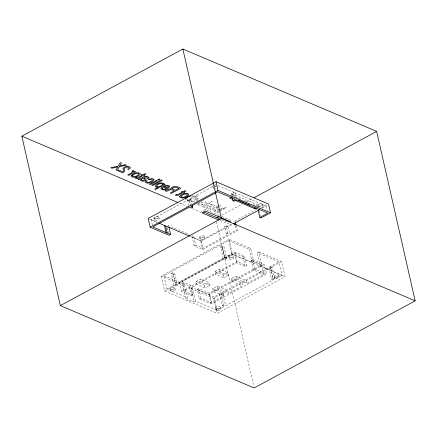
<?xml version="1.0" encoding="UTF-8"?>
<svg xmlns="http://www.w3.org/2000/svg" width="437" height="437" viewBox="0 0 437 437"><rect width="100%" height="100%" fill="white"/><g stroke="black" fill="none" stroke-linecap="round" stroke-linejoin="round"><path stroke-width="0.33" stroke-dasharray="2.19 1.64" d="M186.817 198.545L187.063 198.261M194.787 202.162L195.077 201.856M217.981 206.832L213.037 211.197L214.026 211.617L219.735 209.678M218.959 207.111L214.993 210.612L225.164 207.149L226.59 207.761L219.45 211.623M219.456 206.674L220.947 205.357L219.532 204.756L217.746 205.723M201.091 202.233L201.785 201.741M217.533 206.745L210.956 210.317L210.006 209.913L217.151 206.046M152.398 224.968L151.229 219.822L187.631 200.119L189.582 200.944L191.089 200.124L191.821 203.342M190.603 205.734L189.145 199.299L213.076 186.348M213.677 186.02L215.468 185.048M167.617 226.229L168.622 225.683L189.336 234.483M231.801 195.585L231.364 193.657L233.877 192.296L234.898 196.797M231.364 193.657L232.528 194.154L235.046 192.788L266.237 206.046L267.258 210.552M219.319 215.419L205.188 209.41L201.79 211.251L202.178 212.945M231.435 195.202L233.008 194.35L258.201 205.057L258.589 206.756L252.444 204.145M218.926 210.989L216.118 212.508L217.069 212.912L218.855 211.945M219.489 210.683L224.176 208.17L220.368 209.465M221.625 215.288L241.972 204.276M246.763 201.681L252.75 198.442M236.188 225.754L237.324 230.769L202.659 249.532L194.214 245.944L192.22 237.171L193.728 236.351L195.721 245.124L203.003 248.221L228.185 234.587L226.142 225.869L224.629 226.683L226.24 233.762L228.185 234.587M256.628 205.909L258.201 205.057M219.997 220.521L227.371 223.651L229.064 222.733M234.756 221.182L256.65 209.328M192.22 237.171L200.67 240.76L231.747 223.935M261.381 207.897L267.93 204.352M190.352 236.45L201.397 241.142L226.579 227.513L224.629 226.683M226.142 225.869L228.087 226.694L232.79 224.148M262.227 208.214L266.237 206.046M194.214 245.944L195.721 245.124M226.24 233.762L227.748 232.943L229.693 233.773L236.16 230.272L237.324 230.769M258.813 251.87L281.597 261.555L285.017 276.616L217.156 313.345L164.656 291.031L161.237 275.971L229.097 239.241L250.674 248.413L253.711 261.779L261.845 265.237L258.813 251.87L257.3 252.684L260.337 266.051L281.958 275.239L278.921 261.872L257.3 252.684M163.913 275.649L184.327 284.329L187.358 297.69L166.95 289.015L163.913 275.649L228.753 240.552L249.166 249.232L250.674 248.413M173.992 285.203L171.342 273.535L172.85 272.715L174.795 273.546L177.449 285.214L175.936 286.033L173.992 285.203L166.95 289.015M223.236 258.551L220.587 246.878L222.094 246.064L224.039 246.889L226.694 258.557L225.181 259.376L223.236 258.551L175.499 284.389L172.85 272.715M171.342 273.535L173.287 274.36L174.795 273.546M220.587 246.878L222.531 247.708L224.039 246.889M182.163 281.581L190.679 285.203L192.837 294.696L191.33 295.516L181.65 291.424L179.487 281.903L234.827 251.947L244.512 256.066L246.676 265.587L245.168 266.401L236.646 262.784L184.327 291.102L182.163 281.581L234.483 253.263L243.005 256.88L244.512 256.066M222.094 246.064L224.744 257.732L231.79 253.919L252.204 262.593L253.711 261.779M164.656 291.031L232.517 254.301L285.017 276.616M161.237 275.971L182.813 285.142L184.327 284.329M196.098 281.554L200.698 279.063L209.214 282.684L209.853 285.514L205.253 287.983L196.737 284.383L196.098 281.554L204.614 285.153L209.214 282.684M214.818 271.421L219.194 269.055L227.715 272.672L228.354 275.501L223.973 277.861L215.457 274.25L214.818 271.421L223.334 275.031L227.715 272.672M179.487 281.903L189.172 286.022L190.679 285.203M181.65 291.424L236.991 261.468L246.676 265.587M273.404 279.871L271.459 279.041L268.804 267.373L270.754 268.198L273.404 279.871L225.667 305.703L223.017 294.035L221.073 293.211L224.159 306.523L217.113 310.336L195.497 301.148L193.984 301.967L190.953 288.6L192.46 287.781L214.081 296.969L278.921 261.872M263.817 274.327L253.302 269.858L251.138 260.337L252.652 259.523L264.33 264.489L266.494 274.01L211.153 303.961L199.463 298.974L197.305 289.48L198.819 288.66L209.334 293.129L261.654 264.806L263.817 274.327L247.003 283.427L236.483 278.959L232.107 281.324L231.463 278.495L235.843 276.129L246.364 280.598L247.003 283.427M182.813 285.142L185.851 298.509L187.358 297.69M212.753 288.639L223.263 293.101L223.908 295.931L213.398 291.463L212.753 288.639L217.353 286.148L227.863 290.616L228.507 293.44L242.628 285.798L241.983 282.968L231.463 278.495M199.463 298.974L200.971 298.154L211.497 302.65L223.908 295.931M213.398 291.463L217.997 288.977L228.507 293.44M253.302 269.858L254.815 269.045L266.494 274.01M260.337 266.051L261.845 265.237M197.305 289.48L208.99 294.445L264.33 264.489M190.953 288.6L213.737 298.285L281.597 261.555M223.017 294.035L221.51 294.855L219.56 294.025L222.215 305.698L224.159 306.523M270.754 268.198L272.262 267.384L274.911 279.052L281.958 275.239M222.215 305.698L223.722 304.879L225.667 305.703M271.459 279.041L272.967 278.227L274.911 279.052M196.251 201.075L197.863 200.277M200.19 202.746L197.622 203.566M197.278 204.226C199.551 203.97 202.626 203.205 203.489 200.851L203.385 200.49M191.133 196.404L192.406 196.557L192.897 197.333C191.559 198.911 188.587 200.43 186.708 199.043L186.692 198.813M192.209 195.683L193.738 196.18L193.919 197.18L197.371 195.312L198.251 195.683L188.697 200.856L187.861 200.501L188.751 200.02L186.73 200.141L185.37 199.392M184.327 291.102L192.837 294.696M217.91 185.507L233.877 192.296M235.237 196.83L241.382 199.441M244.458 200.747L246.299 201.533M189.145 199.299L191.089 200.124M221.778 216.462L230.381 220.117L230.763 221.816M221.455 219.609L226.983 221.958L227.371 223.651M179.263 203.074L187.413 206.537M192.433 208.668L201.839 212.666M272.262 267.384L270.317 266.554L272.967 278.227M251.138 260.337L261.654 264.806M191.848 235.554L193.728 236.351M149.388 218.964L157.336 222.346M151.229 219.822L157.249 222.378M224.744 257.732L226.694 258.557M228.354 275.501L219.838 271.88L219.194 269.055M232.107 281.324L242.628 285.798M209.853 285.514L201.337 281.898L200.698 279.063M175.499 284.389L177.449 285.214M185.851 298.509L193.984 301.967M262.599 204.423L262.987 206.122M278.708 275.315L279.09 277.014M259.425 211.066L260.567 216.08M274.283 276.588L274.665 278.282M252.652 259.523L254.815 269.045M249.166 249.232L252.204 262.593M235.046 192.788L236.067 197.295M233.008 194.35L233.396 196.049M232.528 194.154L232.97 196.082M243.005 256.88L245.168 266.401M235.133 225.771L236.16 230.272M234.827 251.947L236.991 261.468M234.483 253.263L236.646 262.784M228.087 226.694L229.693 233.773M233.391 256.24A2.261 1.016 -12.8 0 1 230.113 257.764A2.261 1.016 -12.8 0 1 230.015 255.984A2.261 1.016 -12.8 0 1 233.391 256.24L233.773 257.934A2.261 1.016 -12.8 0 1 230.501 259.458A2.261 1.016 -12.8 0 1 230.403 257.683A2.261 1.016 -12.8 0 1 233.773 257.934M229.097 239.241L232.517 254.301M228.753 240.552L231.79 253.919M235.843 276.129L236.483 278.959M212.852 186.195L213.234 187.894M228.955 257.087L229.343 258.78M222.531 247.708L225.181 259.376M216.391 221.854L253.831 386.647M223.334 275.031L223.973 277.861M205.188 209.41L205.445 210.541M217.353 286.148L217.997 288.977M204.03 236.171L204.412 237.865M220.133 307.058L220.521 308.757M201.397 241.142L203.003 248.221M214.081 296.969L217.113 310.336M200.67 240.76L202.659 249.532M213.737 298.285L217.156 313.345M199.649 237.351L200.031 239.044M215.752 308.238L216.14 309.937M189.582 200.944L190.314 204.161M209.334 293.129L211.497 302.65M187.631 200.119L189.095 206.554M208.99 294.445L211.153 303.961M204.614 285.153L205.253 287.983M198.819 288.66L200.971 298.154M192.46 287.781L195.497 301.148M189.172 286.022L191.33 295.516M168.622 225.683L168.879 226.814M167.398 227.753L168.54 232.768M173.287 274.36L175.936 286.033M158.757 217.107A2.305 1.038 -12.8 0 1 155.353 218.626A2.305 1.038 -12.8 0 1 155.375 216.79A2.305 1.038 -12.8 0 1 158.757 217.107L159.139 218.806A2.305 1.038 -12.8 0 1 155.741 220.319A2.305 1.038 -12.8 0 1 155.763 218.484A2.305 1.038 -12.8 0 1 159.139 218.806M174.86 287.999A2.305 1.038 -12.8 0 1 171.462 289.512A2.305 1.038 -12.8 0 1 171.484 287.677A2.305 1.038 -12.8 0 1 174.86 287.999L175.248 289.693A2.305 1.038 -12.8 0 1 171.845 291.211A2.305 1.038 -12.8 0 1 171.867 289.376A2.305 1.038 -12.8 0 1 175.248 289.693M154.239 217.905L154.622 219.603M170.343 288.797L170.73 290.49M216.222 186.452A2.261 1.016 -12.8 0 1 215.124 186.801M212.939 186.446A2.261 1.016 -12.8 0 1 213.119 185.627M214.436 184.889A2.261 1.016 -12.8 0 1 215.583 184.671M258.502 207.127A2.316 1.043 -12.8 0 1 260.654 205.718A2.316 1.043 -12.8 0 1 263.019 206.204A2.316 1.043 -12.8 0 1 261.282 207.701M216.08 188.352A2.261 1.016 -12.8 0 1 215.507 188.494M213.562 188.347A2.261 1.016 -12.8 0 1 213.502 187.32M215.397 186.441A2.261 1.016 -12.8 0 1 216.512 186.37M214.545 205.456L213.403 206.696L212.562 206.34C215.201 203.779 206.007 205.079 211.601 206.969L211.71 207.428C210.661 209.11 207.52 209.765 206.133 208.159L206.155 207.384L204.762 207.722L203.746 207.28C207.116 206.843 210.547 202.429 214.256 204.969L214.545 205.456M204.789 204.314L204.653 205.117L202.047 206.532L202.915 206.898L212.437 201.741L211.568 201.375L206.04 204.369L206.674 201.785L205.521 201.299L204.975 203.576L198.464 205.008L199.616 205.494L204.789 204.314M196.098 198.638L195.11 199.725L191.116 201.883L192.023 202.271L198.966 198.513L198.108 198.147L196.907 198.797L197.18 197.721L196.475 197.333L195.241 197.999L196.098 198.638M207.133 207.078L207.072 207.657C208.596 209.536 212.011 207.111 208.81 205.991L207.133 207.078M217.08 310.434A2.278 1.021 -12.8 0 0 220.554 309.019A2.278 1.021 -12.8 0 0 217.358 308.582A2.278 1.021 -12.8 0 0 217.08 310.434M216.692 308.741A2.278 1.021 -12.8 0 0 220.172 307.326A2.278 1.021 -12.8 0 0 216.97 306.889A2.278 1.021 -12.8 0 0 216.692 308.741M275.676 278.762A2.316 1.043 -12.8 0 0 279.15 277.276A2.316 1.043 -12.8 0 0 275.813 276.9A2.316 1.043 -12.8 0 0 275.676 278.762M275.294 277.069A2.316 1.043 -12.8 0 0 278.762 275.583A2.316 1.043 -12.8 0 0 275.425 275.206A2.316 1.043 -12.8 0 0 275.294 277.069M259.185 206.177A2.316 1.043 -12.8 0 0 262.659 204.691A2.316 1.043 -12.8 0 0 259.321 204.314A2.316 1.043 -12.8 0 0 259.185 206.177M200.588 237.848A2.278 1.021 -12.8 0 0 204.063 236.433A2.278 1.021 -12.8 0 0 200.867 235.996A2.278 1.021 -12.8 0 0 200.588 237.848M200.976 239.542A2.278 1.021 -12.8 0 0 204.45 238.132A2.278 1.021 -12.8 0 0 201.249 237.69A2.278 1.021 -12.8 0 0 200.976 239.542"/><path stroke-width="0.66" d="M185.452 198.638L187.571 196.896L190.822 195.738M21.85 136.175L182.868 49.026L376.65 131.379L415.15 300.825L254.132 387.974L60.35 305.621L21.85 136.175L178.006 202.539M258.218 210.388L259.824 217.462L260.993 217.959L270.519 212.803L268.526 204.03L216.025 181.716L148.165 218.445L150.159 227.218L169.108 235.275L170.616 234.456L169.01 227.377M150.159 227.218L218.019 190.488L270.519 212.803M192.258 205.275L192.695 207.204L191.188 208.023L189.243 207.193L152.835 226.901L170.616 234.456M231.299 197.185L229.72 198.037L232.795 199.343M232.238 197.519L232.97 200.736L235.483 199.37L217.675 191.805L190.75 206.379L192.695 207.204M216.834 217.883L219.227 216.588M253.946 197.797L376.65 131.379M60.35 305.621L221.362 218.473L415.15 300.825M235.253 200.386L254.913 208.744L256.486 207.892M233.374 223.831L259.933 209.454M259.824 217.462L267.843 213.125L236.652 199.867L234.139 201.228L232.97 200.736M238.553 200.255L240.399 201.042M241.628 201.561L243.469 202.347M244.698 202.866L246.539 203.653M247.768 204.172L249.614 204.958M230.763 221.816L205.57 211.109L202.178 212.945L218.768 219.997M203.637 212.032L220.226 219.084M159.052 223.149L189.724 236.182M254.656 207.613L254.913 208.744M235.33 221.996L236.046 225.131M234.549 223.198L234.986 225.126M216.025 181.716L218.019 190.488M182.868 49.026L221.362 218.473M165.639 225.945L167.245 233.025M164.47 225.448L166.076 232.528M132.466 175.756L132.466 176.018C134.334 177.613 137.251 175.909 138.753 174.5A2.048 0.918 -12.8 0 0 138.698 173.74C136.568 172.653 133.88 174.128 132.466 175.756M181 196.382L180.994 196.645C182.868 198.24 185.785 196.535 187.282 195.126A2.048 0.918 -12.8 0 0 187.233 194.361C185.097 193.28 182.415 194.755 181 196.382M163.684 183.731L163.542 184.381L164.465 183.879L165.344 184.256L155.665 189.494L154.758 189.106L158.309 187.189L155.741 187.074L155.004 186.167C156.583 183.649 160.658 181.95 163.482 183.36L163.684 183.731M123.005 168.469L123.447 170.851L122.83 171.801L118.908 170.13L117.804 170.73L122.737 172.823L124.665 171.206L124.43 168.469C125.277 167.103 127.762 166.492 128.953 167.715L127.631 169.119L128.549 169.507L130.182 168.289L130.379 167.398C128.423 165.481 124.436 166.24 123.005 168.469M148.886 177.553L147.744 178.793L146.903 178.433C149.541 175.876 140.348 177.176 145.942 179.066L146.051 179.525C145.002 181.208 141.861 181.863 140.474 180.257L140.495 179.481L139.103 179.82L138.087 179.378C141.457 178.935 144.887 174.527 148.596 177.061L148.886 177.553M168.469 186.697L167.409 187.921L164.421 186.648L167.021 185.971L168.469 186.697M162.143 188.249L162.105 188.489C163.039 189.948 165.295 189.008 166.508 188.429L162.569 186.757C164.602 185.632 167.699 184.409 169.698 186.178L169.807 186.533C168.442 189.407 163.345 191.149 160.805 188.882L161.723 187.287L162.613 187.664L162.143 188.249M153.966 179.749C152.595 182.491 147.591 184.414 145.084 182.169A3.075 1.382 -12.8 0 1 145.374 181.224L146.308 180.47L147.187 180.842L146.422 181.694L147.258 182.431A1.846 0.83 -12.8 0 0 148.656 182.382L151.65 181.033L152.579 179.875L151.459 179.241L149.339 179.678L148.46 179.301L151.666 178.525L153.158 178.848L153.966 179.749M172.397 188.38L172.566 188.926L175.412 190.226L178.667 188.462C176.854 187.287 174.019 186.457 172.397 188.38M132.722 171.708L131.734 172.79L127.741 174.953L128.642 175.335L135.585 171.577L134.727 171.211L133.531 171.861L133.798 170.791L133.099 170.397L131.865 171.064L132.722 171.708M131.215 175.614L131.204 176.401C133.891 178.514 138.245 176.745 140.168 174.33A3.698 1.661 -12.8 0 0 139.845 173.254C136.967 171.817 133.181 173.287 131.215 175.614M179.749 196.24L179.733 197.027C182.42 199.141 186.774 197.366 188.697 194.957A3.698 1.661 -12.8 0 0 188.374 193.881C185.501 192.438 181.716 193.908 179.749 196.24M162.668 184.206C161.548 185.965 158.402 187.577 156.473 186.238C157.151 184.206 160.576 182.939 162.537 183.928L162.668 184.206M141.473 179.175L141.413 179.754C142.937 181.634 146.351 179.208 143.15 178.088L141.473 179.175M171.244 188.068L171.135 188.866L169.234 189.106L165.131 190.843L166.355 191.362L170.993 189.554L174.336 190.805L170.255 193.017L171.249 193.444L180.776 188.287C177.99 186.594 173.822 185.321 171.244 188.068M119.377 166.677L117.132 170.441L115.931 169.933L117.804 166.945L111.899 168.218L110.665 167.693L118.137 166.153L120.306 162.591L121.497 163.094L119.716 165.858L125.244 164.689L126.49 165.219L119.377 166.677M136.207 177.657L135.284 178.159C137.939 179.94 140.67 176.264 143.046 175.669L143.773 175.974L144.723 175.461L143.997 175.15L145.936 174.101L145.024 173.713L143.085 174.762L142.227 174.401L141.277 174.915L142.134 175.281L137.251 177.875L136.207 177.657M156.359 180.437L149.449 184.174L150.366 184.567L157.276 180.825L156.359 180.437M158.97 179.023L157.648 179.738L158.565 180.126L159.887 179.41L158.97 179.023M161.242 179.989L151.721 185.141L152.622 185.523L162.149 180.372L161.242 179.989M176.171 194.64L175.248 195.142C177.903 196.923 180.634 193.247 183.01 192.651L183.737 192.957L184.687 192.444L183.961 192.133L185.9 191.084L184.988 190.696L183.048 191.745L182.191 191.384L181.24 191.898L182.098 192.264L177.564 194.716L176.171 194.64"/></g></svg>
